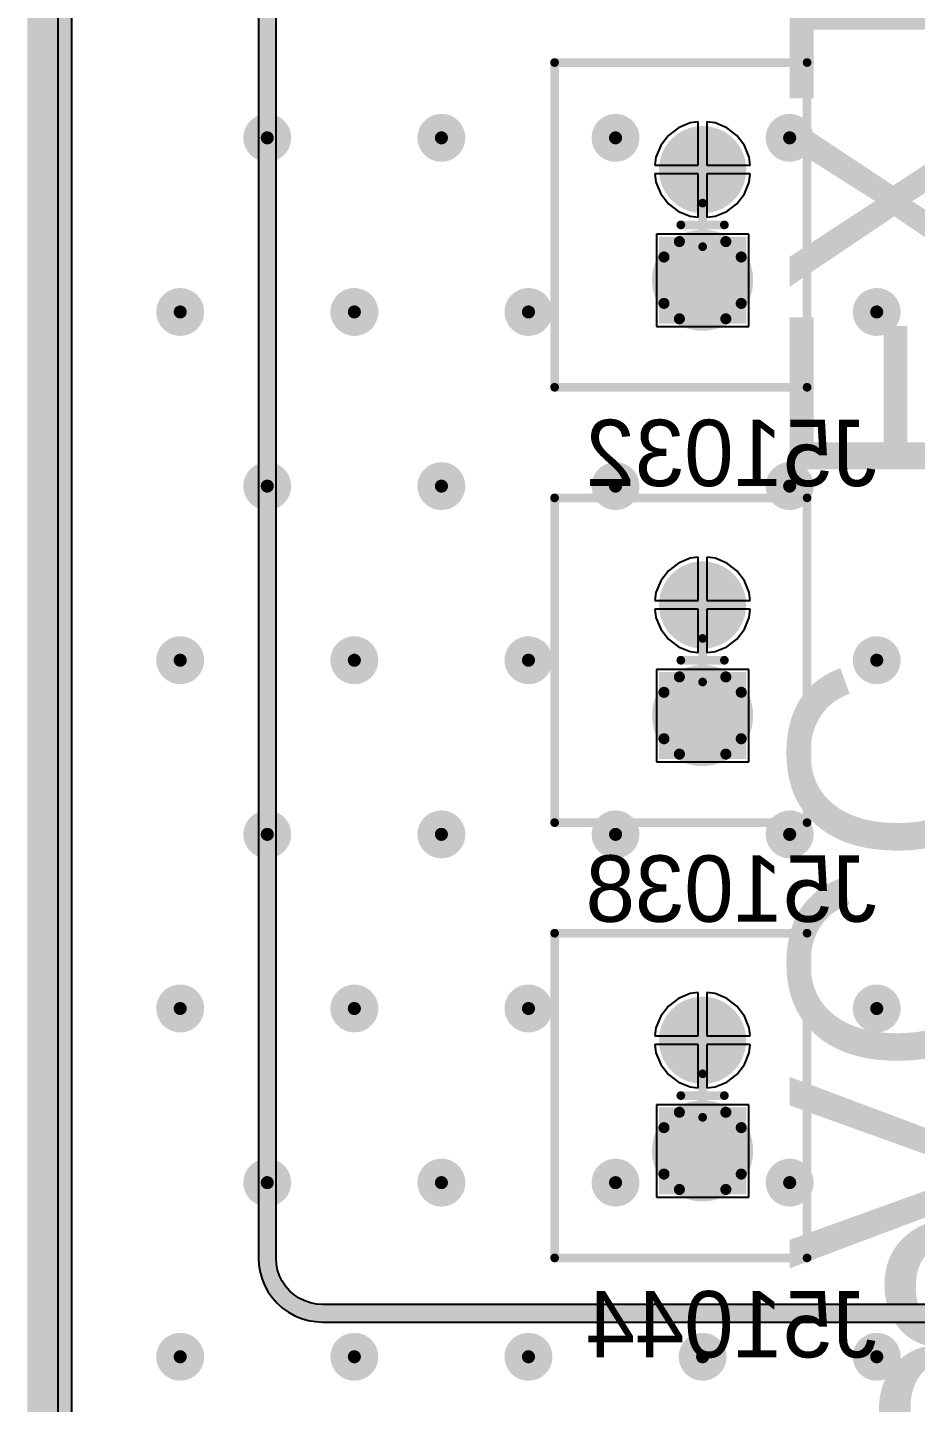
# Model space of a CAD drawing. Header units: millimetres. Extents: x 372 to 687, y 380 to 482.
# Drawn here: x 380.49 to 400.89, y 398.95 to 430.53 of the extents above; entities that cross this region are included whole.
import ezdxf

# ---------------------------------------------------------------- set-up
doc = ezdxf.new("R2010")
doc.units = ezdxf.units.MM
for name, color, linetype in [('BottomLayer', 5, 'Continuous'), ('BottomOverlay', 54, 'Continuous'), ('BottomSolder', 6, 'Continuous'), ('InternalPlane1', 76, 'Continuous'), ('InternalPlane2', 16, 'Continuous'), ('Mechanical1', 6, 'Continuous'), ('Mechanical15', 56, 'Continuous'), ('MultiLayer', 9, 'Continuous'), ('PadHoleLayer', 156, 'Continuous'), ('TopLayer', 1, 'Continuous'), ('TopOverlay', 2, 'Continuous'), ('TopSolder', 216, 'Continuous'), ('ViaHoleLayer', 16, 'Continuous')]:
    doc.layers.add(name, color=color, linetype=linetype)

# ---------------------------------------------------------------- blocks, each defined once
blk = doc.blocks.new('JST_2P_B_411')
at = {"layer": 'BottomLayer', "const_width": 0.9}
blk.add_lwpolyline([(-0.45, -1.27, 1), (0.45, -1.27, 1)], format="xyb", close=True, dxfattribs=at)
at = {"layer": 'BottomLayer'}
blk.add_solid([(-0.9, 0.37), (0.9, 0.37), (-0.9, 2.17), (0.9, 2.17)], dxfattribs=at)
at = {"layer": 'BottomSolder', "const_width": 1.002}
blk.add_lwpolyline([(-0.501, -1.27, 1), (0.501, -1.27, 1)], format="xyb", close=True, dxfattribs=at)
at = {"layer": 'BottomSolder'}
blk.add_solid([(-1.002, 0.268), (1.002, 0.268), (-1.002, 2.272), (1.002, 2.272)], dxfattribs=at)
at = {"layer": 'InternalPlane1', "const_width": 0.254}
for points in [[(-0.533, 2.157, -0.277325), (0.533, 2.157)], [(-0.887, 0.737, -0.277325), (-0.887, 1.803)], [(0.887, 1.803, -0.277325), (0.887, 0.737)], [(0.533, 0.383, -0.277325), (-0.533, 0.383)]]:
    blk.add_lwpolyline(points, format="xyb", dxfattribs=at)
at = {"layer": 'InternalPlane1'}
for points, const_width in [([(-0.597, 2.157, 1), (-0.47, 2.157, 1)], 0.127), ([(0.47, 2.157, 1), (0.597, 2.157, 1)], 0.127), ([(-0.951, 1.803, 1), (-0.824, 1.803, 1)], 0.127), ([(0.824, 1.803, 1), (0.951, 1.803, 1)], 0.127), ([(-0.951, 0.737, 1), (-0.824, 0.737, 1)], 0.127), ([(0.824, 0.737, 1), (0.951, 0.737, 1)], 0.127), ([(-0.597, 0.383, 1), (-0.47, 0.383, 1)], 0.127), ([(0.47, 0.383, 1), (0.597, 0.383, 1)], 0.127), ([(-0.4, -1.27, 1), (0.4, -1.27, 1)], 0.8)]:
    blk.add_lwpolyline(points, format="xyb", close=True, dxfattribs=dict(at, const_width=const_width))
at = {"layer": 'InternalPlane2', "const_width": 0.8}
for points in [[(-0.4, 1.27, 1), (0.4, 1.27, 1)], [(-0.4, -1.27, 1), (0.4, -1.27, 1)]]:
    blk.add_lwpolyline(points, format="xyb", close=True, dxfattribs=at)
at = {"layer": 'Mechanical15', "const_width": 0.2}
for points in [[(-2.4, 3.73), (-2.4, -3.73)], [(3.4, 3.73), (-2.4, 3.73)], [(3.4, 3.73), (3.4, -3.73)], [(0, 0.5), (0, -0.5)], [(0.5, 0), (-0.5, 0)], [(3.4, -3.73), (-2.4, -3.73)]]:
    blk.add_lwpolyline(points, dxfattribs=at)
at = {"layer": 'Mechanical15', "const_width": 0.1}
for points in [[(-2.45, 3.73, 1), (-2.35, 3.73, 1)], [(-2.45, 3.73, 1), (-2.35, 3.73, 1)], [(3.35, 3.73, 1), (3.45, 3.73, 1)], [(3.35, 3.73, 1), (3.45, 3.73, 1)], [(-0.05, 0.5, 1), (0.05, 0.5, 1)], [(-0.55, 0, 1), (-0.45, 0, 1)], [(0.45, 0, 1), (0.55, 0, 1)], [(-0.05, -0.5, 1), (0.05, -0.5, 1)], [(-2.45, -3.73, 1), (-2.35, -3.73, 1)], [(-2.45, -3.73, 1), (-2.35, -3.73, 1)], [(3.35, -3.73, 1), (3.45, -3.73, 1)], [(3.35, -3.73, 1), (3.45, -3.73, 1)]]:
    blk.add_lwpolyline(points, format="xyb", close=True, dxfattribs=at)
at = {"layer": 'MultiLayer', "const_width": 0.9}
blk.add_lwpolyline([(-0.45, -1.27, 1), (0.45, -1.27, 1)], format="xyb", close=True, dxfattribs=at)
at = {"layer": 'MultiLayer'}
blk.add_solid([(-0.9, 0.37), (0.9, 0.37), (-0.9, 2.17), (0.9, 2.17)], dxfattribs=at)
at = {"layer": 'PadHoleLayer', "const_width": 0.4}
for points in [[(-0.2, 1.27, 1), (0.2, 1.27, 1)], [(-0.2, -1.27, 1), (0.2, -1.27, 1)]]:
    blk.add_lwpolyline(points, format="xyb", close=True, dxfattribs=at)
at = {"layer": 'TopLayer', "const_width": 0.9}
blk.add_lwpolyline([(-0.45, -1.27, 1), (0.45, -1.27, 1)], format="xyb", close=True, dxfattribs=at)
at = {"layer": 'TopLayer'}
blk.add_solid([(-0.9, 0.37), (0.9, 0.37), (-0.9, 2.17), (0.9, 2.17)], dxfattribs=at)
at = {"layer": 'TopSolder', "const_width": 1.002}
blk.add_lwpolyline([(-0.501, -1.27, 1), (0.501, -1.27, 1)], format="xyb", close=True, dxfattribs=at)
at = {"layer": 'TopSolder'}
blk.add_solid([(-1.002, 0.268), (1.002, 0.268), (-1.002, 2.272), (1.002, 2.272)], dxfattribs=at)
blk = doc.blocks.new('JST_2P_B_417')
at = {"layer": 'BottomLayer', "const_width": 0.9}
blk.add_lwpolyline([(-0.45, -1.27, 1), (0.45, -1.27, 1)], format="xyb", close=True, dxfattribs=at)
at = {"layer": 'BottomLayer'}
blk.add_solid([(-0.9, 0.37), (0.9, 0.37), (-0.9, 2.17), (0.9, 2.17)], dxfattribs=at)
at = {"layer": 'BottomSolder', "const_width": 1.002}
blk.add_lwpolyline([(-0.501, -1.27, 1), (0.501, -1.27, 1)], format="xyb", close=True, dxfattribs=at)
at = {"layer": 'BottomSolder'}
blk.add_solid([(-1.002, 0.268), (1.002, 0.268), (-1.002, 2.272), (1.002, 2.272)], dxfattribs=at)
at = {"layer": 'InternalPlane1', "const_width": 0.254}
for points in [[(-0.533, 2.157, -0.277325), (0.533, 2.157)], [(-0.887, 0.737, -0.277325), (-0.887, 1.803)], [(0.887, 1.803, -0.277325), (0.887, 0.737)], [(0.533, 0.383, -0.277325), (-0.533, 0.383)]]:
    blk.add_lwpolyline(points, format="xyb", dxfattribs=at)
at = {"layer": 'InternalPlane1'}
for points, const_width in [([(-0.597, 2.157, 1), (-0.47, 2.157, 1)], 0.127), ([(0.47, 2.157, 1), (0.597, 2.157, 1)], 0.127), ([(-0.951, 1.803, 1), (-0.824, 1.803, 1)], 0.127), ([(0.824, 1.803, 1), (0.951, 1.803, 1)], 0.127), ([(-0.951, 0.737, 1), (-0.824, 0.737, 1)], 0.127), ([(0.824, 0.737, 1), (0.951, 0.737, 1)], 0.127), ([(-0.597, 0.383, 1), (-0.47, 0.383, 1)], 0.127), ([(0.47, 0.383, 1), (0.597, 0.383, 1)], 0.127), ([(-0.4, -1.27, 1), (0.4, -1.27, 1)], 0.8)]:
    blk.add_lwpolyline(points, format="xyb", close=True, dxfattribs=dict(at, const_width=const_width))
at = {"layer": 'InternalPlane2', "const_width": 0.8}
for points in [[(-0.4, 1.27, 1), (0.4, 1.27, 1)], [(-0.4, -1.27, 1), (0.4, -1.27, 1)]]:
    blk.add_lwpolyline(points, format="xyb", close=True, dxfattribs=at)
at = {"layer": 'Mechanical15', "const_width": 0.2}
for points in [[(-2.4, 3.73), (-2.4, -3.73)], [(3.4, 3.73), (-2.4, 3.73)], [(3.4, 3.73), (3.4, -3.73)], [(0, 0.5), (0, -0.5)], [(0.5, 0), (-0.5, 0)], [(3.4, -3.73), (-2.4, -3.73)]]:
    blk.add_lwpolyline(points, dxfattribs=at)
at = {"layer": 'Mechanical15', "const_width": 0.1}
for points in [[(-2.45, 3.73, 1), (-2.35, 3.73, 1)], [(-2.45, 3.73, 1), (-2.35, 3.73, 1)], [(3.35, 3.73, 1), (3.45, 3.73, 1)], [(3.35, 3.73, 1), (3.45, 3.73, 1)], [(-0.05, 0.5, 1), (0.05, 0.5, 1)], [(-0.55, 0, 1), (-0.45, 0, 1)], [(0.45, 0, 1), (0.55, 0, 1)], [(-0.05, -0.5, 1), (0.05, -0.5, 1)], [(-2.45, -3.73, 1), (-2.35, -3.73, 1)], [(-2.45, -3.73, 1), (-2.35, -3.73, 1)], [(3.35, -3.73, 1), (3.45, -3.73, 1)], [(3.35, -3.73, 1), (3.45, -3.73, 1)]]:
    blk.add_lwpolyline(points, format="xyb", close=True, dxfattribs=at)
at = {"layer": 'MultiLayer', "const_width": 0.9}
blk.add_lwpolyline([(-0.45, -1.27, 1), (0.45, -1.27, 1)], format="xyb", close=True, dxfattribs=at)
at = {"layer": 'MultiLayer'}
blk.add_solid([(-0.9, 0.37), (0.9, 0.37), (-0.9, 2.17), (0.9, 2.17)], dxfattribs=at)
at = {"layer": 'PadHoleLayer', "const_width": 0.4}
for points in [[(-0.2, 1.27, 1), (0.2, 1.27, 1)], [(-0.2, -1.27, 1), (0.2, -1.27, 1)]]:
    blk.add_lwpolyline(points, format="xyb", close=True, dxfattribs=at)
at = {"layer": 'TopLayer', "const_width": 0.9}
blk.add_lwpolyline([(-0.45, -1.27, 1), (0.45, -1.27, 1)], format="xyb", close=True, dxfattribs=at)
at = {"layer": 'TopLayer'}
blk.add_solid([(-0.9, 0.37), (0.9, 0.37), (-0.9, 2.17), (0.9, 2.17)], dxfattribs=at)
at = {"layer": 'TopSolder', "const_width": 1.002}
blk.add_lwpolyline([(-0.501, -1.27, 1), (0.501, -1.27, 1)], format="xyb", close=True, dxfattribs=at)
at = {"layer": 'TopSolder'}
blk.add_solid([(-1.002, 0.268), (1.002, 0.268), (-1.002, 2.272), (1.002, 2.272)], dxfattribs=at)
blk = doc.blocks.new('JST_2P_B_423')
at = {"layer": 'BottomLayer', "const_width": 0.9}
blk.add_lwpolyline([(-0.45, -1.27, 1), (0.45, -1.27, 1)], format="xyb", close=True, dxfattribs=at)
at = {"layer": 'BottomLayer'}
blk.add_solid([(-0.9, 0.37), (0.9, 0.37), (-0.9, 2.17), (0.9, 2.17)], dxfattribs=at)
at = {"layer": 'BottomSolder', "const_width": 1.002}
blk.add_lwpolyline([(-0.501, -1.27, 1), (0.501, -1.27, 1)], format="xyb", close=True, dxfattribs=at)
at = {"layer": 'BottomSolder'}
blk.add_solid([(-1.002, 0.268), (1.002, 0.268), (-1.002, 2.272), (1.002, 2.272)], dxfattribs=at)
at = {"layer": 'InternalPlane1', "const_width": 0.254}
for points in [[(-0.533, 2.157, -0.277325), (0.533, 2.157)], [(-0.887, 0.737, -0.277325), (-0.887, 1.803)], [(0.887, 1.803, -0.277325), (0.887, 0.737)], [(0.533, 0.383, -0.277325), (-0.533, 0.383)]]:
    blk.add_lwpolyline(points, format="xyb", dxfattribs=at)
at = {"layer": 'InternalPlane1'}
for points, const_width in [([(-0.597, 2.157, 1), (-0.47, 2.157, 1)], 0.127), ([(0.47, 2.157, 1), (0.597, 2.157, 1)], 0.127), ([(-0.951, 1.803, 1), (-0.824, 1.803, 1)], 0.127), ([(0.824, 1.803, 1), (0.951, 1.803, 1)], 0.127), ([(-0.951, 0.737, 1), (-0.824, 0.737, 1)], 0.127), ([(0.824, 0.737, 1), (0.951, 0.737, 1)], 0.127), ([(-0.597, 0.383, 1), (-0.47, 0.383, 1)], 0.127), ([(0.47, 0.383, 1), (0.597, 0.383, 1)], 0.127), ([(-0.4, -1.27, 1), (0.4, -1.27, 1)], 0.8)]:
    blk.add_lwpolyline(points, format="xyb", close=True, dxfattribs=dict(at, const_width=const_width))
at = {"layer": 'InternalPlane2', "const_width": 0.8}
for points in [[(-0.4, 1.27, 1), (0.4, 1.27, 1)], [(-0.4, -1.27, 1), (0.4, -1.27, 1)]]:
    blk.add_lwpolyline(points, format="xyb", close=True, dxfattribs=at)
at = {"layer": 'Mechanical15', "const_width": 0.2}
for points in [[(-2.4, 3.73), (-2.4, -3.73)], [(3.4, 3.73), (-2.4, 3.73)], [(3.4, 3.73), (3.4, -3.73)], [(0, 0.5), (0, -0.5)], [(0.5, 0), (-0.5, 0)], [(3.4, -3.73), (-2.4, -3.73)]]:
    blk.add_lwpolyline(points, dxfattribs=at)
at = {"layer": 'Mechanical15', "const_width": 0.1}
for points in [[(-2.45, 3.73, 1), (-2.35, 3.73, 1)], [(-2.45, 3.73, 1), (-2.35, 3.73, 1)], [(3.35, 3.73, 1), (3.45, 3.73, 1)], [(3.35, 3.73, 1), (3.45, 3.73, 1)], [(-0.05, 0.5, 1), (0.05, 0.5, 1)], [(-0.55, 0, 1), (-0.45, 0, 1)], [(0.45, 0, 1), (0.55, 0, 1)], [(-0.05, -0.5, 1), (0.05, -0.5, 1)], [(-2.45, -3.73, 1), (-2.35, -3.73, 1)], [(-2.45, -3.73, 1), (-2.35, -3.73, 1)], [(3.35, -3.73, 1), (3.45, -3.73, 1)], [(3.35, -3.73, 1), (3.45, -3.73, 1)]]:
    blk.add_lwpolyline(points, format="xyb", close=True, dxfattribs=at)
at = {"layer": 'MultiLayer', "const_width": 0.9}
blk.add_lwpolyline([(-0.45, -1.27, 1), (0.45, -1.27, 1)], format="xyb", close=True, dxfattribs=at)
at = {"layer": 'MultiLayer'}
blk.add_solid([(-0.9, 0.37), (0.9, 0.37), (-0.9, 2.17), (0.9, 2.17)], dxfattribs=at)
at = {"layer": 'PadHoleLayer', "const_width": 0.4}
for points in [[(-0.2, 1.27, 1), (0.2, 1.27, 1)], [(-0.2, -1.27, 1), (0.2, -1.27, 1)]]:
    blk.add_lwpolyline(points, format="xyb", close=True, dxfattribs=at)
at = {"layer": 'TopLayer', "const_width": 0.9}
blk.add_lwpolyline([(-0.45, -1.27, 1), (0.45, -1.27, 1)], format="xyb", close=True, dxfattribs=at)
at = {"layer": 'TopLayer'}
blk.add_solid([(-0.9, 0.37), (0.9, 0.37), (-0.9, 2.17), (0.9, 2.17)], dxfattribs=at)
at = {"layer": 'TopSolder', "const_width": 1.002}
blk.add_lwpolyline([(-0.501, -1.27, 1), (0.501, -1.27, 1)], format="xyb", close=True, dxfattribs=at)
at = {"layer": 'TopSolder'}
blk.add_solid([(-1.002, 0.268), (1.002, 0.268), (-1.002, 2.272), (1.002, 2.272)], dxfattribs=at)

msp = doc.modelspace()

# ---------------------------------------------------------------- linework, layer by layer
at = {"layer": 'BottomLayer'}
for p, q in [((381.2, 381.2), (381.2, 480.8)), ((395.713, 428.342), (395.445, 428.231)), ((395.9, 428.366), (395.713, 428.342)), ((395.9, 427.37), (395.9, 428.366)), ((396.287, 428.342), (396.1, 428.366)), ((396.1, 428.366), (396.1, 427.37)), ((396.555, 428.231), (396.287, 428.342)), ((395.215, 428.055), (395.039, 427.825)), ((395.445, 428.231), (395.215, 428.055)), ((396.785, 428.055), (396.555, 428.231)), ((396.961, 427.825), (396.785, 428.055)), ((395.039, 427.825), (394.928, 427.557)), ((397.072, 427.557), (396.961, 427.825)), ((394.928, 427.557), (394.904, 427.37)), ((394.904, 427.37), (395.9, 427.37)), ((396.1, 427.37), (397.096, 427.37)), ((397.096, 427.37), (397.072, 427.557)), ((395.9, 427.17), (394.904, 427.17)), ((394.904, 427.17), (394.928, 426.983)), ((395.9, 426.174), (395.9, 427.17)), ((397.096, 427.17), (396.1, 427.17)), ((396.1, 427.17), (396.1, 426.174)), ((397.072, 426.983), (397.096, 427.17)), ((394.928, 426.983), (395.039, 426.715)), ((395.039, 426.715), (395.215, 426.485)), ((396.785, 426.485), (396.961, 426.715)), ((396.961, 426.715), (397.072, 426.983)), ((395.215, 426.485), (395.445, 426.309)), ((396.555, 426.309), (396.785, 426.485)), ((395.445, 426.309), (395.713, 426.198)), ((395.713, 426.198), (395.9, 426.174)), ((396.1, 426.174), (396.287, 426.198)), ((396.287, 426.198), (396.555, 426.309)), ((397.06, 425.79), (394.94, 425.79)), ((394.94, 425.79), (394.94, 423.67)), ((397.06, 423.67), (397.06, 425.79)), ((394.94, 423.67), (397.06, 423.67)), ((395.445, 418.231), (395.215, 418.055)), ((395.713, 418.342), (395.445, 418.231)), ((395.9, 418.366), (395.713, 418.342)), ((395.9, 417.37), (395.9, 418.366)), ((396.287, 418.342), (396.1, 418.366)), ((396.1, 418.366), (396.1, 417.37)), ((396.555, 418.231), (396.287, 418.342)), ((396.785, 418.055), (396.555, 418.231)), ((395.215, 418.055), (395.039, 417.825)), ((396.961, 417.825), (396.785, 418.055)), ((394.928, 417.557), (394.904, 417.37)), ((395.039, 417.825), (394.928, 417.557)), ((397.072, 417.557), (396.961, 417.825)), ((397.096, 417.37), (397.072, 417.557)), ((394.904, 417.37), (395.9, 417.37)), ((396.1, 417.37), (397.096, 417.37)), ((395.9, 417.17), (394.904, 417.17)), ((394.904, 417.17), (394.928, 416.983)), ((394.928, 416.983), (395.039, 416.715)), ((395.9, 416.174), (395.9, 417.17)), ((397.096, 417.17), (396.1, 417.17)), ((396.1, 417.17), (396.1, 416.174)), ((396.961, 416.715), (397.072, 416.983)), ((397.072, 416.983), (397.096, 417.17)), ((395.039, 416.715), (395.215, 416.485)), ((396.785, 416.485), (396.961, 416.715)), ((395.215, 416.485), (395.445, 416.309)), ((395.445, 416.309), (395.713, 416.198)), ((396.287, 416.198), (396.555, 416.309)), ((396.555, 416.309), (396.785, 416.485)), ((395.713, 416.198), (395.9, 416.174)), ((396.1, 416.174), (396.287, 416.198)), ((397.06, 415.79), (394.94, 415.79)), ((394.94, 415.79), (394.94, 413.67)), ((397.06, 413.67), (397.06, 415.79)), ((394.94, 413.67), (397.06, 413.67)), ((395.445, 408.231), (395.215, 408.055)), ((395.713, 408.342), (395.445, 408.231)), ((395.9, 408.366), (395.713, 408.342)), ((395.9, 407.37), (395.9, 408.366)), ((396.287, 408.342), (396.1, 408.366)), ((396.1, 408.366), (396.1, 407.37)), ((396.555, 408.231), (396.287, 408.342)), ((396.785, 408.055), (396.555, 408.231)), ((395.039, 407.825), (394.928, 407.557)), ((395.215, 408.055), (395.039, 407.825)), ((396.961, 407.825), (396.785, 408.055)), ((397.072, 407.557), (396.961, 407.825)), ((394.928, 407.557), (394.904, 407.37)), ((397.096, 407.37), (397.072, 407.557)), ((394.904, 407.37), (395.9, 407.37)), ((395.9, 407.17), (394.904, 407.17)), ((394.904, 407.17), (394.928, 406.983)), ((395.9, 406.174), (395.9, 407.17)), ((396.1, 407.37), (397.096, 407.37)), ((397.096, 407.17), (396.1, 407.17)), ((396.1, 407.17), (396.1, 406.174)), ((397.072, 406.983), (397.096, 407.17)), ((394.928, 406.983), (395.039, 406.715)), ((396.961, 406.715), (397.072, 406.983)), ((395.039, 406.715), (395.215, 406.485)), ((396.785, 406.485), (396.961, 406.715)), ((395.215, 406.485), (395.445, 406.309)), ((395.445, 406.309), (395.713, 406.198)), ((395.713, 406.198), (395.9, 406.174)), ((396.1, 406.174), (396.287, 406.198)), ((396.287, 406.198), (396.555, 406.309)), ((396.555, 406.309), (396.785, 406.485)), ((397.06, 405.79), (394.94, 405.79)), ((394.94, 405.79), (394.94, 403.67)), ((397.06, 403.67), (397.06, 405.79)), ((394.94, 403.67), (397.06, 403.67))]:
    msp.add_line(p, q, dxfattribs=at)
at = {"layer": 'BottomLayer', "const_width": 0.3}
for points in [[(385.85, 428, 1), (386.15, 428, 1)], [(389.85, 428, 1), (390.15, 428, 1)], [(393.85, 428, 1), (394.15, 428, 1)], [(397.85, 428, 1), (398.15, 428, 1)], [(383.85, 424, 1), (384.15, 424, 1)], [(387.85, 424, 1), (388.15, 424, 1)], [(391.85, 424, 1), (392.15, 424, 1)], [(399.85, 424, 1), (400.15, 424, 1)], [(385.85, 420, 1), (386.15, 420, 1)], [(389.85, 420, 1), (390.15, 420, 1)], [(393.85, 420, 1), (394.15, 420, 1)], [(397.85, 420, 1), (398.15, 420, 1)], [(383.85, 416, 1), (384.15, 416, 1)], [(387.85, 416, 1), (388.15, 416, 1)], [(391.85, 416, 1), (392.15, 416, 1)], [(399.85, 416, 1), (400.15, 416, 1)], [(385.85, 412, 1), (386.15, 412, 1)], [(389.85, 412, 1), (390.15, 412, 1)], [(393.85, 412, 1), (394.15, 412, 1)], [(397.85, 412, 1), (398.15, 412, 1)], [(383.85, 408, 1), (384.15, 408, 1)], [(387.85, 408, 1), (388.15, 408, 1)], [(391.85, 408, 1), (392.15, 408, 1)], [(399.85, 408, 1), (400.15, 408, 1)], [(385.85, 404, 1), (386.15, 404, 1)], [(389.85, 404, 1), (390.15, 404, 1)], [(393.85, 404, 1), (394.15, 404, 1)], [(397.85, 404, 1), (398.15, 404, 1)], [(383.85, 400, 1), (384.15, 400, 1)], [(387.85, 400, 1), (388.15, 400, 1)], [(391.85, 400, 1), (392.15, 400, 1)], [(395.85, 400, 1), (396.15, 400, 1)], [(399.85, 400, 1), (400.15, 400, 1)]]:
    msp.add_lwpolyline(points, format="xyb", close=True, dxfattribs=at)
at = {"layer": 'InternalPlane1'}
for p, q in [((381.51, 381.51), (381.51, 480.49)), ((385.798, 464.73), (385.798, 402.27)), ((386.202, 402.27), (386.202, 464.73)), ((385.798, 402.27), (385.798, 402.27)), ((385.798, 402.27), (385.807, 402.105)), ((385.807, 402.105), (385.835, 401.942)), ((386.201, 402.263), (386.202, 402.27)), ((386.209, 402.13), (386.201, 402.263)), ((386.237, 401.993), (386.209, 402.13)), ((385.835, 401.942), (385.88, 401.784)), ((385.88, 401.784), (385.943, 401.631)), ((386.282, 401.861), (386.237, 401.993)), ((386.344, 401.735), (386.282, 401.861)), ((385.943, 401.631), (386.023, 401.487)), ((386.023, 401.487), (386.119, 401.352)), ((386.421, 401.619), (386.344, 401.735)), ((386.514, 401.514), (386.421, 401.619)), ((386.619, 401.421), (386.514, 401.514)), ((386.119, 401.352), (386.229, 401.229)), ((386.229, 401.229), (386.352, 401.119)), ((386.735, 401.344), (386.619, 401.421)), ((386.861, 401.282), (386.735, 401.344)), ((386.993, 401.237), (386.861, 401.282)), ((387.13, 401.209), (386.993, 401.237)), ((387.263, 401.201), (387.13, 401.209)), ((387.27, 401.202), (387.263, 401.201)), ((409.73, 401.202), (387.27, 401.202)), ((386.352, 401.119), (386.487, 401.023)), ((386.487, 401.023), (386.631, 400.943)), ((386.631, 400.943), (386.784, 400.88)), ((386.784, 400.88), (386.942, 400.835)), ((386.942, 400.835), (387.105, 400.807)), ((387.105, 400.807), (387.27, 400.798)), ((387.27, 400.798), (387.27, 400.798)), ((387.27, 400.798), (409.73, 400.798))]:
    msp.add_line(p, q, dxfattribs=at)
for points, const_width in [([(381, 381), (381, 481)], 1.016), ([(386, 402.27), (386, 464.73)], 0.4), ([(387.27, 401), (409.73, 401)], 0.4)]:
    msp.add_lwpolyline(points, dxfattribs=dict(at, const_width=const_width))
for points, const_width in [([(385.725, 428, 1), (386.275, 428, 1)], 0.55), ([(389.725, 428, 1), (390.275, 428, 1)], 0.55), ([(393.725, 428, 1), (394.275, 428, 1)], 0.55), ([(397.725, 428, 1), (398.275, 428, 1)], 0.55), ([(383.725, 424, 1), (384.275, 424, 1)], 0.55), ([(387.725, 424, 1), (388.275, 424, 1)], 0.55), ([(391.725, 424, 1), (392.275, 424, 1)], 0.55), ([(399.725, 424, 1), (400.275, 424, 1)], 0.55), ([(385.725, 420, 1), (386.275, 420, 1)], 0.55), ([(389.725, 420, 1), (390.275, 420, 1)], 0.55), ([(393.725, 420, 1), (394.275, 420, 1)], 0.55), ([(397.725, 420, 1), (398.275, 420, 1)], 0.55), ([(383.725, 416, 1), (384.275, 416, 1)], 0.55), ([(387.725, 416, 1), (388.275, 416, 1)], 0.55), ([(391.725, 416, 1), (392.275, 416, 1)], 0.55), ([(399.725, 416, 1), (400.275, 416, 1)], 0.55), ([(385.725, 412, 1), (386.275, 412, 1)], 0.55), ([(389.725, 412, 1), (390.275, 412, 1)], 0.55), ([(393.725, 412, 1), (394.275, 412, 1)], 0.55), ([(397.725, 412, 1), (398.275, 412, 1)], 0.55), ([(383.725, 408, 1), (384.275, 408, 1)], 0.55), ([(387.725, 408, 1), (388.275, 408, 1)], 0.55), ([(391.725, 408, 1), (392.275, 408, 1)], 0.55), ([(399.725, 408, 1), (400.275, 408, 1)], 0.55), ([(385.725, 404, 1), (386.275, 404, 1)], 0.55), ([(389.725, 404, 1), (390.275, 404, 1)], 0.55), ([(393.725, 404, 1), (394.275, 404, 1)], 0.55), ([(397.725, 404, 1), (398.275, 404, 1)], 0.55), ([(385.9, 402.27, 1), (386.1, 402.27, 1)], 0.2), ([(385.9, 402.27, 1), (386.1, 402.27, 1)], 0.2), ([(387.17, 401, 1), (387.37, 401, 1)], 0.2), ([(387.17, 401, 1), (387.37, 401, 1)], 0.2), ([(383.725, 400, 1), (384.275, 400, 1)], 0.55), ([(387.725, 400, 1), (388.275, 400, 1)], 0.55), ([(391.725, 400, 1), (392.275, 400, 1)], 0.55), ([(395.725, 400, 1), (396.275, 400, 1)], 0.55), ([(399.725, 400, 1), (400.275, 400, 1)], 0.55)]:
    msp.add_lwpolyline(points, format="xyb", close=True, dxfattribs=dict(at, const_width=const_width))
at = {"layer": 'InternalPlane1', "const_width": 0.4}
msp.add_lwpolyline([(387.27, 401, -0.414214), (386, 402.27)], format="xyb", dxfattribs=at)
at = {"layer": 'InternalPlane2'}
msp.add_line((381.51, 381.51), (381.51, 480.49), dxfattribs=at)
at = {"layer": 'InternalPlane2', "const_width": 1.016}
msp.add_lwpolyline([(381, 381), (381, 481)], dxfattribs=at)
at = {"layer": 'InternalPlane2', "const_width": 0.55}
for points in [[(385.725, 428, 1), (386.275, 428, 1)], [(389.725, 428, 1), (390.275, 428, 1)], [(393.725, 428, 1), (394.275, 428, 1)], [(397.725, 428, 1), (398.275, 428, 1)], [(383.725, 424, 1), (384.275, 424, 1)], [(387.725, 424, 1), (388.275, 424, 1)], [(391.725, 424, 1), (392.275, 424, 1)], [(399.725, 424, 1), (400.275, 424, 1)], [(385.725, 420, 1), (386.275, 420, 1)], [(389.725, 420, 1), (390.275, 420, 1)], [(393.725, 420, 1), (394.275, 420, 1)], [(397.725, 420, 1), (398.275, 420, 1)], [(383.725, 416, 1), (384.275, 416, 1)], [(387.725, 416, 1), (388.275, 416, 1)], [(391.725, 416, 1), (392.275, 416, 1)], [(399.725, 416, 1), (400.275, 416, 1)], [(385.725, 412, 1), (386.275, 412, 1)], [(389.725, 412, 1), (390.275, 412, 1)], [(393.725, 412, 1), (394.275, 412, 1)], [(397.725, 412, 1), (398.275, 412, 1)], [(383.725, 408, 1), (384.275, 408, 1)], [(387.725, 408, 1), (388.275, 408, 1)], [(391.725, 408, 1), (392.275, 408, 1)], [(399.725, 408, 1), (400.275, 408, 1)], [(385.725, 404, 1), (386.275, 404, 1)], [(389.725, 404, 1), (390.275, 404, 1)], [(393.725, 404, 1), (394.275, 404, 1)], [(397.725, 404, 1), (398.275, 404, 1)], [(383.725, 400, 1), (384.275, 400, 1)], [(387.725, 400, 1), (388.275, 400, 1)], [(391.725, 400, 1), (392.275, 400, 1)], [(395.725, 400, 1), (396.275, 400, 1)], [(399.725, 400, 1), (400.275, 400, 1)]]:
    msp.add_lwpolyline(points, format="xyb", close=True, dxfattribs=at)
at = {"layer": 'Mechanical1', "const_width": 0.2}
msp.add_lwpolyline([(381, 381), (381, 481)], dxfattribs=at)
at = {"layer": 'MultiLayer', "const_width": 0.3}
for points in [[(385.85, 428, 1), (386.15, 428, 1)], [(389.85, 428, 1), (390.15, 428, 1)], [(393.85, 428, 1), (394.15, 428, 1)], [(397.85, 428, 1), (398.15, 428, 1)], [(383.85, 424, 1), (384.15, 424, 1)], [(387.85, 424, 1), (388.15, 424, 1)], [(391.85, 424, 1), (392.15, 424, 1)], [(399.85, 424, 1), (400.15, 424, 1)], [(385.85, 420, 1), (386.15, 420, 1)], [(389.85, 420, 1), (390.15, 420, 1)], [(393.85, 420, 1), (394.15, 420, 1)], [(397.85, 420, 1), (398.15, 420, 1)], [(383.85, 416, 1), (384.15, 416, 1)], [(387.85, 416, 1), (388.15, 416, 1)], [(391.85, 416, 1), (392.15, 416, 1)], [(399.85, 416, 1), (400.15, 416, 1)], [(385.85, 412, 1), (386.15, 412, 1)], [(389.85, 412, 1), (390.15, 412, 1)], [(393.85, 412, 1), (394.15, 412, 1)], [(397.85, 412, 1), (398.15, 412, 1)], [(383.85, 408, 1), (384.15, 408, 1)], [(387.85, 408, 1), (388.15, 408, 1)], [(391.85, 408, 1), (392.15, 408, 1)], [(399.85, 408, 1), (400.15, 408, 1)], [(385.85, 404, 1), (386.15, 404, 1)], [(389.85, 404, 1), (390.15, 404, 1)], [(393.85, 404, 1), (394.15, 404, 1)], [(397.85, 404, 1), (398.15, 404, 1)], [(383.85, 400, 1), (384.15, 400, 1)], [(387.85, 400, 1), (388.15, 400, 1)], [(391.85, 400, 1), (392.15, 400, 1)], [(395.85, 400, 1), (396.15, 400, 1)], [(399.85, 400, 1), (400.15, 400, 1)]]:
    msp.add_lwpolyline(points, format="xyb", close=True, dxfattribs=at)
at = {"layer": 'TopLayer'}
for p, q in [((381.2, 381.2), (381.2, 480.8)), ((395.713, 428.342), (395.445, 428.231)), ((395.9, 428.366), (395.713, 428.342)), ((395.9, 427.37), (395.9, 428.366)), ((396.287, 428.342), (396.1, 428.366)), ((396.1, 428.366), (396.1, 427.37)), ((396.555, 428.231), (396.287, 428.342)), ((395.215, 428.055), (395.039, 427.825)), ((395.445, 428.231), (395.215, 428.055)), ((396.785, 428.055), (396.555, 428.231)), ((396.961, 427.825), (396.785, 428.055)), ((395.039, 427.825), (394.928, 427.557)), ((397.072, 427.557), (396.961, 427.825)), ((394.928, 427.557), (394.904, 427.37)), ((394.904, 427.37), (395.9, 427.37)), ((396.1, 427.37), (397.096, 427.37)), ((397.096, 427.37), (397.072, 427.557)), ((395.9, 427.17), (394.904, 427.17)), ((394.904, 427.17), (394.928, 426.983)), ((395.9, 426.174), (395.9, 427.17)), ((397.096, 427.17), (396.1, 427.17)), ((396.1, 427.17), (396.1, 426.174)), ((397.072, 426.983), (397.096, 427.17)), ((394.928, 426.983), (395.039, 426.715)), ((395.039, 426.715), (395.215, 426.485)), ((396.785, 426.485), (396.961, 426.715)), ((396.961, 426.715), (397.072, 426.983)), ((395.215, 426.485), (395.445, 426.309)), ((396.555, 426.309), (396.785, 426.485)), ((395.445, 426.309), (395.713, 426.198)), ((395.713, 426.198), (395.9, 426.174)), ((396.1, 426.174), (396.287, 426.198)), ((396.287, 426.198), (396.555, 426.309)), ((397.06, 425.79), (394.94, 425.79)), ((394.94, 425.79), (394.94, 423.67)), ((397.06, 423.67), (397.06, 425.79)), ((394.94, 423.67), (397.06, 423.67)), ((395.445, 418.231), (395.215, 418.055)), ((395.713, 418.342), (395.445, 418.231)), ((395.9, 418.366), (395.713, 418.342)), ((395.9, 417.37), (395.9, 418.366)), ((396.287, 418.342), (396.1, 418.366)), ((396.1, 418.366), (396.1, 417.37)), ((396.555, 418.231), (396.287, 418.342)), ((396.785, 418.055), (396.555, 418.231)), ((395.215, 418.055), (395.039, 417.825)), ((396.961, 417.825), (396.785, 418.055)), ((394.928, 417.557), (394.904, 417.37)), ((395.039, 417.825), (394.928, 417.557)), ((397.072, 417.557), (396.961, 417.825)), ((397.096, 417.37), (397.072, 417.557)), ((394.904, 417.37), (395.9, 417.37)), ((396.1, 417.37), (397.096, 417.37)), ((395.9, 417.17), (394.904, 417.17)), ((394.904, 417.17), (394.928, 416.983)), ((394.928, 416.983), (395.039, 416.715)), ((395.9, 416.174), (395.9, 417.17)), ((397.096, 417.17), (396.1, 417.17)), ((396.1, 417.17), (396.1, 416.174)), ((396.961, 416.715), (397.072, 416.983)), ((397.072, 416.983), (397.096, 417.17)), ((395.039, 416.715), (395.215, 416.485)), ((396.785, 416.485), (396.961, 416.715)), ((395.215, 416.485), (395.445, 416.309)), ((395.445, 416.309), (395.713, 416.198)), ((396.287, 416.198), (396.555, 416.309)), ((396.555, 416.309), (396.785, 416.485)), ((395.713, 416.198), (395.9, 416.174)), ((396.1, 416.174), (396.287, 416.198)), ((397.06, 415.79), (394.94, 415.79)), ((394.94, 415.79), (394.94, 413.67)), ((397.06, 413.67), (397.06, 415.79)), ((394.94, 413.67), (397.06, 413.67)), ((395.445, 408.231), (395.215, 408.055)), ((395.713, 408.342), (395.445, 408.231)), ((395.9, 408.366), (395.713, 408.342)), ((395.9, 407.37), (395.9, 408.366)), ((396.287, 408.342), (396.1, 408.366)), ((396.1, 408.366), (396.1, 407.37)), ((396.555, 408.231), (396.287, 408.342)), ((396.785, 408.055), (396.555, 408.231)), ((395.039, 407.825), (394.928, 407.557)), ((395.215, 408.055), (395.039, 407.825)), ((396.961, 407.825), (396.785, 408.055)), ((397.072, 407.557), (396.961, 407.825)), ((394.928, 407.557), (394.904, 407.37)), ((397.096, 407.37), (397.072, 407.557)), ((394.904, 407.37), (395.9, 407.37)), ((395.9, 407.17), (394.904, 407.17)), ((394.904, 407.17), (394.928, 406.983)), ((395.9, 406.174), (395.9, 407.17)), ((396.1, 407.37), (397.096, 407.37)), ((397.096, 407.17), (396.1, 407.17)), ((396.1, 407.17), (396.1, 406.174)), ((397.072, 406.983), (397.096, 407.17)), ((394.928, 406.983), (395.039, 406.715)), ((396.961, 406.715), (397.072, 406.983)), ((395.039, 406.715), (395.215, 406.485)), ((396.785, 406.485), (396.961, 406.715)), ((395.215, 406.485), (395.445, 406.309)), ((395.445, 406.309), (395.713, 406.198)), ((395.713, 406.198), (395.9, 406.174)), ((396.1, 406.174), (396.287, 406.198)), ((396.287, 406.198), (396.555, 406.309)), ((396.555, 406.309), (396.785, 406.485)), ((397.06, 405.79), (394.94, 405.79)), ((394.94, 405.79), (394.94, 403.67)), ((397.06, 403.67), (397.06, 405.79)), ((394.94, 403.67), (397.06, 403.67))]:
    msp.add_line(p, q, dxfattribs=at)
at = {"layer": 'TopLayer', "const_width": 0.3}
for points in [[(385.85, 428, 1), (386.15, 428, 1)], [(389.85, 428, 1), (390.15, 428, 1)], [(393.85, 428, 1), (394.15, 428, 1)], [(397.85, 428, 1), (398.15, 428, 1)], [(383.85, 424, 1), (384.15, 424, 1)], [(387.85, 424, 1), (388.15, 424, 1)], [(391.85, 424, 1), (392.15, 424, 1)], [(399.85, 424, 1), (400.15, 424, 1)], [(385.85, 420, 1), (386.15, 420, 1)], [(389.85, 420, 1), (390.15, 420, 1)], [(393.85, 420, 1), (394.15, 420, 1)], [(397.85, 420, 1), (398.15, 420, 1)], [(383.85, 416, 1), (384.15, 416, 1)], [(387.85, 416, 1), (388.15, 416, 1)], [(391.85, 416, 1), (392.15, 416, 1)], [(399.85, 416, 1), (400.15, 416, 1)], [(385.85, 412, 1), (386.15, 412, 1)], [(389.85, 412, 1), (390.15, 412, 1)], [(393.85, 412, 1), (394.15, 412, 1)], [(397.85, 412, 1), (398.15, 412, 1)], [(383.85, 408, 1), (384.15, 408, 1)], [(387.85, 408, 1), (388.15, 408, 1)], [(391.85, 408, 1), (392.15, 408, 1)], [(399.85, 408, 1), (400.15, 408, 1)], [(385.85, 404, 1), (386.15, 404, 1)], [(389.85, 404, 1), (390.15, 404, 1)], [(393.85, 404, 1), (394.15, 404, 1)], [(397.85, 404, 1), (398.15, 404, 1)], [(383.85, 400, 1), (384.15, 400, 1)], [(387.85, 400, 1), (388.15, 400, 1)], [(391.85, 400, 1), (392.15, 400, 1)], [(395.85, 400, 1), (396.15, 400, 1)], [(399.85, 400, 1), (400.15, 400, 1)]]:
    msp.add_lwpolyline(points, format="xyb", close=True, dxfattribs=at)
at = {"layer": 'ViaHoleLayer', "const_width": 0.15}
for points in [[(385.925, 428, 1), (386.075, 428, 1)], [(389.925, 428, 1), (390.075, 428, 1)], [(393.925, 428, 1), (394.075, 428, 1)], [(397.925, 428, 1), (398.075, 428, 1)], [(383.925, 424, 1), (384.075, 424, 1)], [(387.925, 424, 1), (388.075, 424, 1)], [(391.925, 424, 1), (392.075, 424, 1)], [(399.925, 424, 1), (400.075, 424, 1)], [(385.925, 420, 1), (386.075, 420, 1)], [(389.925, 420, 1), (390.075, 420, 1)], [(393.925, 420, 1), (394.075, 420, 1)], [(397.925, 420, 1), (398.075, 420, 1)], [(383.925, 416, 1), (384.075, 416, 1)], [(387.925, 416, 1), (388.075, 416, 1)], [(391.925, 416, 1), (392.075, 416, 1)], [(399.925, 416, 1), (400.075, 416, 1)], [(385.925, 412, 1), (386.075, 412, 1)], [(389.925, 412, 1), (390.075, 412, 1)], [(393.925, 412, 1), (394.075, 412, 1)], [(397.925, 412, 1), (398.075, 412, 1)], [(383.925, 408, 1), (384.075, 408, 1)], [(387.925, 408, 1), (388.075, 408, 1)], [(391.925, 408, 1), (392.075, 408, 1)], [(399.925, 408, 1), (400.075, 408, 1)], [(385.925, 404, 1), (386.075, 404, 1)], [(389.925, 404, 1), (390.075, 404, 1)], [(393.925, 404, 1), (394.075, 404, 1)], [(397.925, 404, 1), (398.075, 404, 1)], [(383.925, 400, 1), (384.075, 400, 1)], [(387.925, 400, 1), (388.075, 400, 1)], [(391.925, 400, 1), (392.075, 400, 1)], [(395.925, 400, 1), (396.075, 400, 1)], [(399.925, 400, 1), (400.075, 400, 1)]]:
    msp.add_lwpolyline(points, format="xyb", close=True, dxfattribs=at)

# ---------------------------------------------------------------- block references
at = {"rotation": 180}
for name, p in [('JST_2P_B_411', (396, 426)), ('JST_2P_B_417', (396, 416)), ('JST_2P_B_423', (396, 406))]:
    msp.add_blockref(name, p, dxfattribs=at)

# ---------------------------------------------------------------- texts
at = {"layer": 'BottomOverlay', "text_generation_flag": 2}
for s, p in [('J51032', (399.998, 420)), ('J51038', (399.998, 409.992)), ('J51044', (399.998, 399.985))]:
    msp.add_text(s, height=1.524, dxfattribs=at).set_placement(p)
at = {"layer": 'TopOverlay'}
for s, height, rotation, p in [('VCC_EXTRA', 5, 90, (403, 402)), ('8', 6, 360, (399.7, 397.1))]:
    msp.add_text(s, height=height, rotation=rotation, dxfattribs=at).set_placement(p)

doc.saveas('drawing.dxf')
